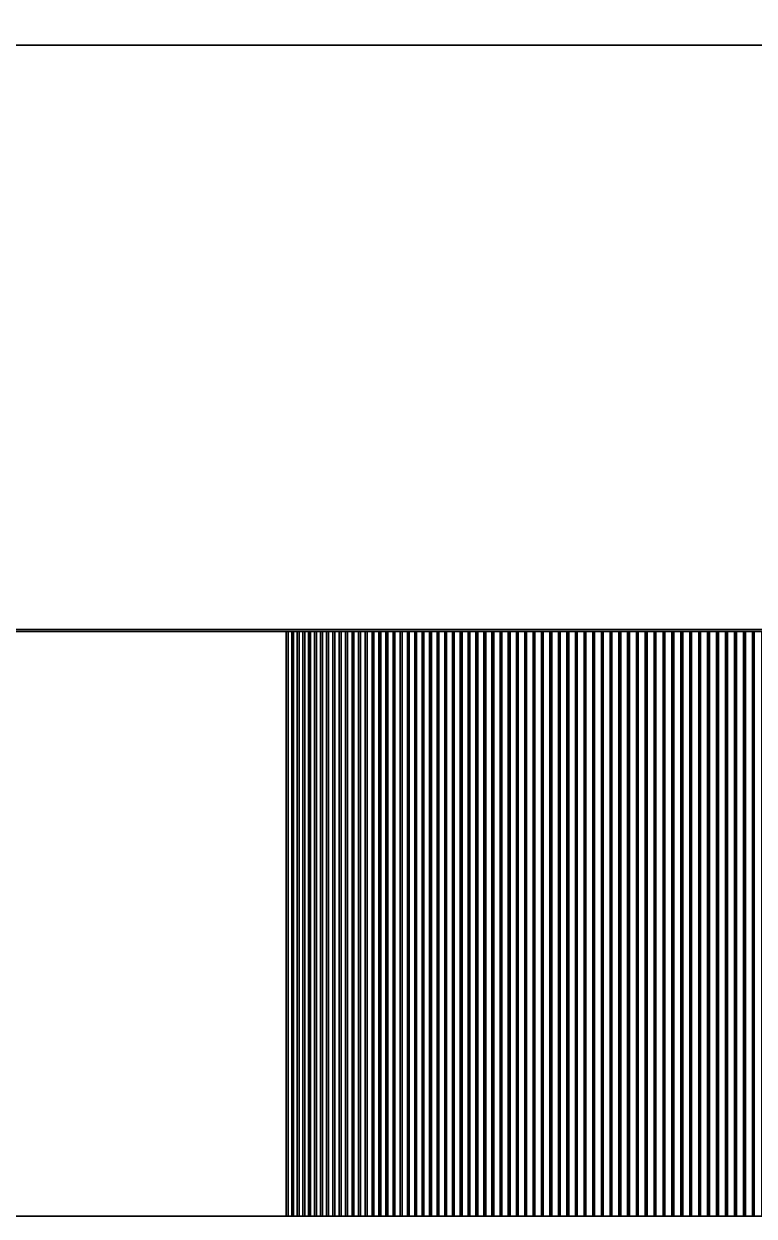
# Model space of a CAD drawing. Header units: millimetres. Extents: x -5968 to 8419, y -11886 to 221.
# Drawn here: x -5276.1 to -5253.6, y -11302.5 to -11265.78 of the extents above; entities that cross this region are included whole.
import ezdxf

# ---------------------------------------------------------------- set-up
doc = ezdxf.new("R2010")
doc.units = ezdxf.units.MM
doc.header["$LTSCALE"] = 20
doc.layers.add('Innenausbau_Konstruktion', color=7, linetype='Continuous')

msp = doc.modelspace()

# ---------------------------------------------------------------- linework, layer by layer
at = {"layer": 'Innenausbau_Konstruktion', "color": 7, "linetype": 'Continuous', "lineweight": 25, "transparency": 33554687}
for points in [[(-5253.376, -11284.5, 3709.083), (-5253.653, -11284.5, 3709.091), (-5253.929, -11284.5, 3709.095), (-5254.205, -11284.5, 3709.094), (-5254.482, -11284.5, 3709.089), (-5254.758, -11284.5, 3709.08), (-5255.034, -11284.5, 3709.067), (-5255.31, -11284.5, 3709.049), (-5255.585, -11284.5, 3709.026), (-5255.861, -11284.5, 3709), (-5256.135, -11284.5, 3708.969), (-5256.409, -11284.5, 3708.933), (-5256.683, -11284.5, 3708.894), (-5256.956, -11284.5, 3708.85), (-5257.228, -11284.5, 3708.801), (-5257.499, -11284.5, 3708.749), (-5257.77, -11284.5, 3708.692), (-5258.039, -11284.5, 3708.631), (-5258.308, -11284.5, 3708.565), (-5258.575, -11284.5, 3708.496), (-5258.842, -11284.5, 3708.422), (-5259.107, -11284.5, 3708.344), (-5259.371, -11284.5, 3708.261), (-5259.633, -11284.5, 3708.175), (-5259.895, -11284.5, 3708.084), (-5260.154, -11284.5, 3707.99), (-5260.412, -11284.5, 3707.891), (-5260.669, -11284.5, 3707.788), (-5260.924, -11284.5, 3707.681), (-5261.177, -11284.5, 3707.57), (-5261.428, -11284.5, 3707.455), (-5261.678, -11284.5, 3707.336), (-5261.926, -11284.5, 3707.214), (-5262.171, -11284.5, 3707.087), (-5262.415, -11284.5, 3706.956), (-5262.656, -11284.5, 3706.822), (-5262.896, -11284.5, 3706.684), (-5263.133, -11284.5, 3706.542), (-5263.368, -11284.5, 3706.396), (-5263.6, -11284.5, 3706.247), (-5263.831, -11284.5, 3706.093), (-5264.058, -11284.5, 3705.937), (-5264.283, -11284.5, 3705.777), (-5264.506, -11284.5, 3705.613), (-5264.726, -11284.5, 3705.445), (-5264.944, -11284.5, 3705.275), (-5265.158, -11284.5, 3705.1), (-5265.37, -11284.5, 3704.923), (-5265.579, -11284.5, 3704.742), (-5265.785, -11284.5, 3704.558), (-5265.988, -11284.5, 3704.37), (-5266.188, -11284.5, 3704.18), (-5266.386, -11284.5, 3703.986), (-5266.58, -11284.5, 3703.789), (-5266.771, -11284.5, 3703.589), (-5266.958, -11284.5, 3703.387), (-5267.143, -11284.5, 3703.181), (-5267.324, -11284.5, 3702.972), (-5267.502, -11284.5, 3702.76), (-5267.677, -11284.5, 3702.546), (-5267.848, -11284.5, 3702.329), (-5268.015, -11284.5, 3702.109), (-5611.118, -11284.5, 3702.109)], [(-5611.118, -11284.5, 5208.109), (-5189.118, -11284.5, 5208.109), (-5189.118, -11284.5, 3709.032)], [(-5253.601, -11284.5, 3692.55), (-5253.879, -11284.5, 3692.546), (-5254.157, -11284.5, 3692.547), (-5254.434, -11284.5, 3692.552), (-5254.712, -11284.5, 3692.561), (-5254.99, -11284.5, 3692.575), (-5255.267, -11284.5, 3692.593), (-5255.544, -11284.5, 3692.616), (-5255.821, -11284.5, 3692.643), (-5256.097, -11284.5, 3692.675), (-5256.372, -11284.5, 3692.711), (-5256.647, -11284.5, 3692.751), (-5256.922, -11284.5, 3692.795), (-5257.195, -11284.5, 3692.844), (-5257.468, -11284.5, 3692.898), (-5257.74, -11284.5, 3692.955), (-5258.011, -11284.5, 3693.017), (-5258.281, -11284.5, 3693.084), (-5258.55, -11284.5, 3693.154), (-5258.817, -11284.5, 3693.229), (-5259.084, -11284.5, 3693.308), (-5259.349, -11284.5, 3693.391), (-5259.613, -11284.5, 3693.479), (-5259.875, -11284.5, 3693.57), (-5260.136, -11284.5, 3693.666), (-5260.395, -11284.5, 3693.766), (-5260.653, -11284.5, 3693.87), (-5260.909, -11284.5, 3693.978), (-5261.163, -11284.5, 3694.091), (-5261.416, -11284.5, 3694.207), (-5261.666, -11284.5, 3694.327), (-5261.915, -11284.5, 3694.451), (-5262.162, -11284.5, 3694.58), (-5262.406, -11284.5, 3694.712), (-5262.648, -11284.5, 3694.848), (-5262.889, -11284.5, 3694.987), (-5263.127, -11284.5, 3695.131), (-5263.362, -11284.5, 3695.278), (-5263.596, -11284.5, 3695.429), (-5263.826, -11284.5, 3695.584), (-5264.055, -11284.5, 3695.742), (-5264.281, -11284.5, 3695.904), (-5264.504, -11284.5, 3696.07), (-5264.724, -11284.5, 3696.239), (-5264.942, -11284.5, 3696.412), (-5265.157, -11284.5, 3696.588), (-5265.37, -11284.5, 3696.767), (-5265.579, -11284.5, 3696.95), (-5265.785, -11284.5, 3697.136), (-5265.989, -11284.5, 3697.326), (-5266.189, -11284.5, 3697.518), (-5266.386, -11284.5, 3697.714), (-5266.581, -11284.5, 3697.913), (-5266.772, -11284.5, 3698.115), (-5266.959, -11284.5, 3698.32), (-5267.144, -11284.5, 3698.527), (-5267.325, -11284.5, 3698.738), (-5267.503, -11284.5, 3698.952), (-5267.677, -11284.5, 3699.168), (-5267.848, -11284.5, 3699.387), (-5268.015, -11284.5, 3699.609), (-5611.06, -11284.5, 3699.609)], [(-5611.06, -11284.5, 3537.609), (-5267.957, -11284.5, 3537.609), (-5267.79, -11284.5, 3537.829), (-5267.619, -11284.5, 3538.046), (-5267.444, -11284.5, 3538.26), (-5267.266, -11284.5, 3538.472), (-5267.085, -11284.5, 3538.681), (-5266.9, -11284.5, 3538.887), (-5266.713, -11284.5, 3539.089), (-5266.522, -11284.5, 3539.289), (-5266.328, -11284.5, 3539.486), (-5266.131, -11284.5, 3539.68), (-5265.93, -11284.5, 3539.87), (-5265.727, -11284.5, 3540.058), (-5265.521, -11284.5, 3540.242), (-5265.312, -11284.5, 3540.423), (-5265.1, -11284.5, 3540.6), (-5264.886, -11284.5, 3540.775), (-5264.668, -11284.5, 3540.945), (-5264.448, -11284.5, 3541.113), (-5264.226, -11284.5, 3541.277), (-5264, -11284.5, 3541.437), (-5263.773, -11284.5, 3541.593), (-5263.542, -11284.5, 3541.747), (-5263.31, -11284.5, 3541.896), (-5263.075, -11284.5, 3542.042), (-5262.838, -11284.5, 3542.184), (-5262.598, -11284.5, 3542.322), (-5262.357, -11284.5, 3542.456), (-5262.113, -11284.5, 3542.587), (-5261.868, -11284.5, 3542.714), (-5261.62, -11284.5, 3542.836), (-5261.37, -11284.5, 3542.955), (-5261.119, -11284.5, 3543.07), (-5260.866, -11284.5, 3543.181), (-5260.611, -11284.5, 3543.288), (-5260.354, -11284.5, 3543.391), (-5260.096, -11284.5, 3543.49), (-5259.837, -11284.5, 3543.584), (-5259.575, -11284.5, 3543.675), (-5259.313, -11284.5, 3543.761), (-5259.049, -11284.5, 3543.844), (-5258.784, -11284.5, 3543.922), (-5258.517, -11284.5, 3543.996), (-5258.25, -11284.5, 3544.065), (-5257.981, -11284.5, 3544.131), (-5257.712, -11284.5, 3544.192), (-5257.441, -11284.5, 3544.249), (-5257.17, -11284.5, 3544.301), (-5256.898, -11284.5, 3544.35), (-5256.625, -11284.5, 3544.394), (-5256.351, -11284.5, 3544.433), (-5256.077, -11284.5, 3544.469), (-5255.803, -11284.5, 3544.5), (-5255.528, -11284.5, 3544.526), (-5255.252, -11284.5, 3544.549), (-5254.976, -11284.5, 3544.567), (-5254.7, -11284.5, 3544.58), (-5254.424, -11284.5, 3544.589), (-5254.147, -11284.5, 3544.594), (-5253.871, -11284.5, 3544.595), (-5253.595, -11284.5, 3544.591)], [(-4765.06, -11284.5, 3062.109), (-5611.06, -11284.5, 3062.109)], [(-5611.06, -11284.5, 3535.109), (-5268.015, -11284.5, 3535.109)], [(-5268.015, -11284.5, 3535.109), (-5267.848, -11284.5, 3534.887), (-5267.677, -11284.5, 3534.668), (-5267.503, -11284.5, 3534.452), (-5267.325, -11284.5, 3534.238), (-5267.144, -11284.5, 3534.027), (-5266.959, -11284.5, 3533.82), (-5266.772, -11284.5, 3533.615), (-5266.581, -11284.5, 3533.413), (-5266.386, -11284.5, 3533.214), (-5266.189, -11284.5, 3533.018), (-5265.989, -11284.5, 3532.826), (-5265.785, -11284.5, 3532.636), (-5265.579, -11284.5, 3532.45), (-5265.37, -11284.5, 3532.267), (-5265.157, -11284.5, 3532.088), (-5264.942, -11284.5, 3531.912), (-5264.724, -11284.5, 3531.739), (-5264.504, -11284.5, 3531.57), (-5264.281, -11284.5, 3531.404), (-5264.055, -11284.5, 3531.242), (-5263.826, -11284.5, 3531.084), (-5263.596, -11284.5, 3530.929), (-5263.362, -11284.5, 3530.778), (-5263.127, -11284.5, 3530.631), (-5262.889, -11284.5, 3530.487), (-5262.648, -11284.5, 3530.348), (-5262.406, -11284.5, 3530.212), (-5262.162, -11284.5, 3530.08), (-5261.915, -11284.5, 3529.951), (-5261.666, -11284.5, 3529.827), (-5261.416, -11284.5, 3529.707), (-5261.163, -11284.5, 3529.591), (-5260.909, -11284.5, 3529.478), (-5260.653, -11284.5, 3529.37), (-5260.395, -11284.5, 3529.266), (-5260.136, -11284.5, 3529.166), (-5259.875, -11284.5, 3529.07), (-5259.613, -11284.5, 3528.979), (-5259.349, -11284.5, 3528.891), (-5259.084, -11284.5, 3528.808), (-5258.817, -11284.5, 3528.729), (-5258.55, -11284.5, 3528.654), (-5258.281, -11284.5, 3528.584), (-5258.011, -11284.5, 3528.517), (-5257.74, -11284.5, 3528.455), (-5257.468, -11284.5, 3528.398), (-5257.195, -11284.5, 3528.344), (-5256.922, -11284.5, 3528.295), (-5256.647, -11284.5, 3528.251), (-5256.372, -11284.5, 3528.211), (-5256.097, -11284.5, 3528.175), (-5255.821, -11284.5, 3528.143), (-5255.544, -11284.5, 3528.116), (-5255.267, -11284.5, 3528.093), (-5254.99, -11284.5, 3528.075), (-5254.712, -11284.5, 3528.061), (-5254.434, -11284.5, 3528.052), (-5254.157, -11284.5, 3528.047), (-5253.879, -11284.5, 3528.046), (-5253.601, -11284.5, 3528.05), (-5253.323, -11284.5, 3528.058)], [(-5253.376, -11302.5, 3709.083), (-5253.653, -11302.5, 3709.091), (-5253.929, -11302.5, 3709.095), (-5254.205, -11302.5, 3709.094), (-5254.482, -11302.5, 3709.089), (-5254.758, -11302.5, 3709.08), (-5255.034, -11302.5, 3709.067), (-5255.31, -11302.5, 3709.049), (-5255.585, -11302.5, 3709.026), (-5255.861, -11302.5, 3709), (-5256.135, -11302.5, 3708.969), (-5256.409, -11302.5, 3708.933), (-5256.683, -11302.5, 3708.894), (-5256.956, -11302.5, 3708.85), (-5257.228, -11302.5, 3708.801), (-5257.499, -11302.5, 3708.749), (-5257.77, -11302.5, 3708.692), (-5258.039, -11302.5, 3708.631), (-5258.308, -11302.5, 3708.565), (-5258.575, -11302.5, 3708.496), (-5258.842, -11302.5, 3708.422), (-5259.107, -11302.5, 3708.344), (-5259.371, -11302.5, 3708.261), (-5259.633, -11302.5, 3708.175), (-5259.895, -11302.5, 3708.084), (-5260.154, -11302.5, 3707.99), (-5260.412, -11302.5, 3707.891), (-5260.669, -11302.5, 3707.788), (-5260.924, -11302.5, 3707.681), (-5261.177, -11302.5, 3707.57), (-5261.428, -11302.5, 3707.455), (-5261.678, -11302.5, 3707.336), (-5261.926, -11302.5, 3707.214), (-5262.171, -11302.5, 3707.087), (-5262.415, -11302.5, 3706.956), (-5262.656, -11302.5, 3706.822), (-5262.896, -11302.5, 3706.684), (-5263.133, -11302.5, 3706.542), (-5263.368, -11302.5, 3706.396), (-5263.6, -11302.5, 3706.247), (-5263.831, -11302.5, 3706.093), (-5264.058, -11302.5, 3705.937), (-5264.283, -11302.5, 3705.777), (-5264.506, -11302.5, 3705.613), (-5264.726, -11302.5, 3705.445), (-5264.944, -11302.5, 3705.275), (-5265.158, -11302.5, 3705.1), (-5265.37, -11302.5, 3704.923), (-5265.579, -11302.5, 3704.742), (-5265.785, -11302.5, 3704.558), (-5265.988, -11302.5, 3704.37), (-5266.188, -11302.5, 3704.18), (-5266.386, -11302.5, 3703.986), (-5266.58, -11302.5, 3703.789), (-5266.771, -11302.5, 3703.589), (-5266.958, -11302.5, 3703.387), (-5267.143, -11302.5, 3703.181), (-5267.324, -11302.5, 3702.972), (-5267.502, -11302.5, 3702.76), (-5267.677, -11302.5, 3702.546), (-5267.848, -11302.5, 3702.329), (-5268.015, -11302.5, 3702.109), (-5611.118, -11302.5, 3702.109)], [(-5611.118, -11302.5, 5208.109), (-5189.118, -11302.5, 5208.109), (-5189.118, -11302.5, 3709.032)], [(-5253.601, -11302.5, 3692.55), (-5253.879, -11302.5, 3692.546), (-5254.157, -11302.5, 3692.547), (-5254.434, -11302.5, 3692.552), (-5254.712, -11302.5, 3692.561), (-5254.99, -11302.5, 3692.575), (-5255.267, -11302.5, 3692.593), (-5255.544, -11302.5, 3692.616), (-5255.821, -11302.5, 3692.643), (-5256.097, -11302.5, 3692.675), (-5256.372, -11302.5, 3692.711), (-5256.647, -11302.5, 3692.751), (-5256.922, -11302.5, 3692.795), (-5257.195, -11302.5, 3692.844), (-5257.468, -11302.5, 3692.898), (-5257.74, -11302.5, 3692.955), (-5258.011, -11302.5, 3693.017), (-5258.281, -11302.5, 3693.084), (-5258.55, -11302.5, 3693.154), (-5258.817, -11302.5, 3693.229), (-5259.084, -11302.5, 3693.308), (-5259.349, -11302.5, 3693.391), (-5259.613, -11302.5, 3693.479), (-5259.875, -11302.5, 3693.57), (-5260.136, -11302.5, 3693.666), (-5260.395, -11302.5, 3693.766), (-5260.653, -11302.5, 3693.87), (-5260.909, -11302.5, 3693.978), (-5261.163, -11302.5, 3694.091), (-5261.416, -11302.5, 3694.207), (-5261.666, -11302.5, 3694.327), (-5261.915, -11302.5, 3694.451), (-5262.162, -11302.5, 3694.58), (-5262.406, -11302.5, 3694.712), (-5262.648, -11302.5, 3694.848), (-5262.889, -11302.5, 3694.987), (-5263.127, -11302.5, 3695.131), (-5263.362, -11302.5, 3695.278), (-5263.596, -11302.5, 3695.429), (-5263.826, -11302.5, 3695.584), (-5264.055, -11302.5, 3695.742), (-5264.281, -11302.5, 3695.904), (-5264.504, -11302.5, 3696.07), (-5264.724, -11302.5, 3696.239), (-5264.942, -11302.5, 3696.412), (-5265.157, -11302.5, 3696.588), (-5265.37, -11302.5, 3696.767), (-5265.579, -11302.5, 3696.95), (-5265.785, -11302.5, 3697.136), (-5265.989, -11302.5, 3697.326), (-5266.189, -11302.5, 3697.518), (-5266.386, -11302.5, 3697.714), (-5266.581, -11302.5, 3697.913), (-5266.772, -11302.5, 3698.115), (-5266.959, -11302.5, 3698.32), (-5267.144, -11302.5, 3698.527), (-5267.325, -11302.5, 3698.738), (-5267.503, -11302.5, 3698.952), (-5267.677, -11302.5, 3699.168), (-5267.848, -11302.5, 3699.387), (-5268.015, -11302.5, 3699.609), (-5611.06, -11302.5, 3699.609)], [(-5611.06, -11302.5, 3537.609), (-5267.957, -11302.5, 3537.609), (-5267.79, -11302.5, 3537.829), (-5267.619, -11302.5, 3538.046), (-5267.444, -11302.5, 3538.26), (-5267.266, -11302.5, 3538.472), (-5267.085, -11302.5, 3538.681), (-5266.9, -11302.5, 3538.887), (-5266.713, -11302.5, 3539.089), (-5266.522, -11302.5, 3539.289), (-5266.328, -11302.5, 3539.486), (-5266.131, -11302.5, 3539.68), (-5265.93, -11302.5, 3539.87), (-5265.727, -11302.5, 3540.058), (-5265.521, -11302.5, 3540.242), (-5265.312, -11302.5, 3540.423), (-5265.1, -11302.5, 3540.6), (-5264.886, -11302.5, 3540.775), (-5264.668, -11302.5, 3540.945), (-5264.448, -11302.5, 3541.113), (-5264.226, -11302.5, 3541.277), (-5264, -11302.5, 3541.437), (-5263.773, -11302.5, 3541.593), (-5263.542, -11302.5, 3541.747), (-5263.31, -11302.5, 3541.896), (-5263.075, -11302.5, 3542.042), (-5262.838, -11302.5, 3542.184), (-5262.598, -11302.5, 3542.322), (-5262.357, -11302.5, 3542.456), (-5262.113, -11302.5, 3542.587), (-5261.868, -11302.5, 3542.714), (-5261.62, -11302.5, 3542.836), (-5261.37, -11302.5, 3542.955), (-5261.119, -11302.5, 3543.07), (-5260.866, -11302.5, 3543.181), (-5260.611, -11302.5, 3543.288), (-5260.354, -11302.5, 3543.391), (-5260.096, -11302.5, 3543.49), (-5259.837, -11302.5, 3543.584), (-5259.575, -11302.5, 3543.675), (-5259.313, -11302.5, 3543.761), (-5259.049, -11302.5, 3543.844), (-5258.784, -11302.5, 3543.922), (-5258.517, -11302.5, 3543.996), (-5258.25, -11302.5, 3544.065), (-5257.981, -11302.5, 3544.131), (-5257.712, -11302.5, 3544.192), (-5257.441, -11302.5, 3544.249), (-5257.17, -11302.5, 3544.301), (-5256.898, -11302.5, 3544.35), (-5256.625, -11302.5, 3544.394), (-5256.351, -11302.5, 3544.433), (-5256.077, -11302.5, 3544.469), (-5255.803, -11302.5, 3544.5), (-5255.528, -11302.5, 3544.526), (-5255.252, -11302.5, 3544.549), (-5254.976, -11302.5, 3544.567), (-5254.7, -11302.5, 3544.58), (-5254.424, -11302.5, 3544.589), (-5254.147, -11302.5, 3544.594), (-5253.871, -11302.5, 3544.595), (-5253.595, -11302.5, 3544.591)], [(-4765.06, -11302.5, 3062.109), (-5611.06, -11302.5, 3062.109)], [(-5611.06, -11302.5, 3535.109), (-5268.015, -11302.5, 3535.109)], [(-5268.015, -11302.5, 3535.109), (-5267.848, -11302.5, 3534.887), (-5267.677, -11302.5, 3534.668), (-5267.503, -11302.5, 3534.452), (-5267.325, -11302.5, 3534.238), (-5267.144, -11302.5, 3534.027), (-5266.959, -11302.5, 3533.82), (-5266.772, -11302.5, 3533.615), (-5266.581, -11302.5, 3533.413), (-5266.386, -11302.5, 3533.214), (-5266.189, -11302.5, 3533.018), (-5265.989, -11302.5, 3532.826), (-5265.785, -11302.5, 3532.636), (-5265.579, -11302.5, 3532.45), (-5265.37, -11302.5, 3532.267), (-5265.157, -11302.5, 3532.088), (-5264.942, -11302.5, 3531.912), (-5264.724, -11302.5, 3531.739), (-5264.504, -11302.5, 3531.57), (-5264.281, -11302.5, 3531.404), (-5264.055, -11302.5, 3531.242), (-5263.826, -11302.5, 3531.084), (-5263.596, -11302.5, 3530.929), (-5263.362, -11302.5, 3530.778), (-5263.127, -11302.5, 3530.631), (-5262.889, -11302.5, 3530.487), (-5262.648, -11302.5, 3530.348), (-5262.406, -11302.5, 3530.212), (-5262.162, -11302.5, 3530.08), (-5261.915, -11302.5, 3529.951), (-5261.666, -11302.5, 3529.827), (-5261.416, -11302.5, 3529.707), (-5261.163, -11302.5, 3529.591), (-5260.909, -11302.5, 3529.478), (-5260.653, -11302.5, 3529.37), (-5260.395, -11302.5, 3529.266), (-5260.136, -11302.5, 3529.166), (-5259.875, -11302.5, 3529.07), (-5259.613, -11302.5, 3528.979), (-5259.349, -11302.5, 3528.891), (-5259.084, -11302.5, 3528.808), (-5258.817, -11302.5, 3528.729), (-5258.55, -11302.5, 3528.654), (-5258.281, -11302.5, 3528.584), (-5258.011, -11302.5, 3528.517), (-5257.74, -11302.5, 3528.455), (-5257.468, -11302.5, 3528.398), (-5257.195, -11302.5, 3528.344), (-5256.922, -11302.5, 3528.295), (-5256.647, -11302.5, 3528.251), (-5256.372, -11302.5, 3528.211), (-5256.097, -11302.5, 3528.175), (-5255.821, -11302.5, 3528.143), (-5255.544, -11302.5, 3528.116), (-5255.267, -11302.5, 3528.093), (-5254.99, -11302.5, 3528.075), (-5254.712, -11302.5, 3528.061), (-5254.434, -11302.5, 3528.052), (-5254.157, -11302.5, 3528.047), (-5253.879, -11302.5, 3528.046), (-5253.601, -11302.5, 3528.05), (-5253.323, -11302.5, 3528.058)]]:
    msp.add_polyline3d(points, dxfattribs=at)
for points in [[(-4781.06, -11284.436, 3525.109), (-4781.06, -10714.436, 3525.109), (-5595.06, -10714.436, 3525.109), (-5595.06, -11284.436, 3525.109)], [(-5595.06, -11284.436, 3543.109), (-5595.06, -10714.436, 3543.109), (-4781.06, -10714.436, 3543.109), (-4781.06, -11284.436, 3543.109)], [(-4781.06, -11284.436, 3690.109), (-4781.06, -10714.436, 3690.109), (-5595.06, -10714.436, 3690.109), (-5595.06, -11284.436, 3690.109)], [(-5595.06, -11284.436, 3708.109), (-5595.06, -10714.436, 3708.109), (-4781.06, -10714.436, 3708.109), (-4781.06, -11284.436, 3708.109)], [(-4781.06, -11284.436, 4946.109), (-4781.06, -10714.436, 4946.109), (-5595.06, -10714.436, 4946.109), (-5595.06, -11284.436, 4946.109)], [(-5595.06, -11284.436, 4964.109), (-5595.06, -10714.436, 4964.109), (-4781.06, -10714.436, 4964.109), (-4781.06, -11284.436, 4964.109)], [(-4781.06, -11284.436, 5190.109), (-4781.06, -10714.436, 5190.109), (-5595.06, -10714.436, 5190.109), (-5595.06, -11284.436, 5190.109)], [(-5595.06, -11284.436, 5208.109), (-5595.06, -10714.436, 5208.109), (-4781.06, -10714.436, 5208.109), (-4781.06, -11284.436, 5208.109)], [(-5581.56, -11266.436, 3681.609), (-4794.56, -11266.436, 3681.609), (-4794.56, -11266.436, 3559.609), (-5581.56, -11266.436, 3559.609)], [(-4794.56, -11284.436, 3559.609), (-4794.56, -11266.436, 3559.609), (-5581.56, -11266.436, 3559.609), (-5581.56, -11284.436, 3559.609)], [(-5581.56, -11284.436, 3681.609), (-5581.56, -11266.436, 3681.609), (-4794.56, -11266.436, 3681.609), (-4794.56, -11284.436, 3681.609)], [(-5611.118, -11284.5, 5208.109), (-5611.118, -11302.5, 5208.109), (-5189.118, -11302.5, 5208.109), (-5189.118, -11284.5, 5208.109)], [(-5268.015, -11284.5, 3702.109), (-5268.015, -11302.5, 3702.109), (-5611.118, -11302.5, 3702.109), (-5611.118, -11284.5, 3702.109)], [(-5611.06, -11284.5, 3537.609), (-5611.06, -11302.5, 3537.609), (-5267.957, -11302.5, 3537.609), (-5267.957, -11284.5, 3537.609)], [(-5268.015, -11284.5, 3699.609), (-5268.015, -11302.5, 3699.609), (-5611.06, -11302.5, 3699.609), (-5611.06, -11284.5, 3699.609)], [(-5611.06, -11284.5, 3535.109), (-5611.06, -11302.5, 3535.109), (-5268.015, -11302.5, 3535.109), (-5268.015, -11284.5, 3535.109)], [(-4765.06, -11284.5, 3062.109), (-4765.06, -11302.5, 3062.109), (-5611.06, -11302.5, 3062.109), (-5611.06, -11284.5, 3062.109)], [(-5595.06, -11284.436, 3543.109), (-4781.06, -11284.436, 3543.109), (-4781.06, -11284.436, 3525.109), (-5595.06, -11284.436, 3525.109)], [(-5595.06, -11284.436, 3708.109), (-4781.06, -11284.436, 3708.109), (-4781.06, -11284.436, 3690.109), (-5595.06, -11284.436, 3690.109)], [(-5595.06, -11284.436, 4964.109), (-4781.06, -11284.436, 4964.109), (-4781.06, -11284.436, 4946.109), (-5595.06, -11284.436, 4946.109)], [(-5595.06, -11284.436, 5208.109), (-4781.06, -11284.436, 5208.109), (-4781.06, -11284.436, 5190.109), (-5595.06, -11284.436, 5190.109)], [(-5581.56, -11284.436, 3681.609), (-4794.56, -11284.436, 3681.609), (-4794.56, -11284.436, 3559.609), (-5581.56, -11284.436, 3559.609)], [(-5267.848, -11284.5, 3699.387), (-5267.848, -11302.5, 3699.387), (-5268.015, -11302.5, 3699.609), (-5268.015, -11284.5, 3699.609)], [(-5268.015, -11284.5, 3535.109), (-5268.015, -11302.5, 3535.109), (-5267.848, -11302.5, 3534.887), (-5267.848, -11284.5, 3534.887)], [(-5267.848, -11284.5, 3702.329), (-5267.848, -11302.5, 3702.329), (-5268.015, -11302.5, 3702.109), (-5268.015, -11284.5, 3702.109)], [(-5267.957, -11284.5, 3537.609), (-5267.957, -11302.5, 3537.609), (-5267.79, -11302.5, 3537.829), (-5267.79, -11284.5, 3537.829)], [(-5267.677, -11284.5, 3699.168), (-5267.677, -11302.5, 3699.168), (-5267.848, -11302.5, 3699.387), (-5267.848, -11284.5, 3699.387)], [(-5267.848, -11284.5, 3534.887), (-5267.848, -11302.5, 3534.887), (-5267.677, -11302.5, 3534.668), (-5267.677, -11284.5, 3534.668)], [(-5267.677, -11284.5, 3702.546), (-5267.677, -11302.5, 3702.546), (-5267.848, -11302.5, 3702.329), (-5267.848, -11284.5, 3702.329)], [(-5267.79, -11284.5, 3537.829), (-5267.79, -11302.5, 3537.829), (-5267.619, -11302.5, 3538.046), (-5267.619, -11284.5, 3538.046)], [(-5267.503, -11284.5, 3698.952), (-5267.503, -11302.5, 3698.952), (-5267.677, -11302.5, 3699.168), (-5267.677, -11284.5, 3699.168)], [(-5267.677, -11284.5, 3534.668), (-5267.677, -11302.5, 3534.668), (-5267.503, -11302.5, 3534.452), (-5267.503, -11284.5, 3534.452)], [(-5267.502, -11284.5, 3702.76), (-5267.502, -11302.5, 3702.76), (-5267.677, -11302.5, 3702.546), (-5267.677, -11284.5, 3702.546)], [(-5267.619, -11284.5, 3538.046), (-5267.619, -11302.5, 3538.046), (-5267.444, -11302.5, 3538.26), (-5267.444, -11284.5, 3538.26)], [(-5267.325, -11284.5, 3698.738), (-5267.325, -11302.5, 3698.738), (-5267.503, -11302.5, 3698.952), (-5267.503, -11284.5, 3698.952)], [(-5267.503, -11284.5, 3534.452), (-5267.503, -11302.5, 3534.452), (-5267.325, -11302.5, 3534.238), (-5267.325, -11284.5, 3534.238)], [(-5267.324, -11284.5, 3702.972), (-5267.324, -11302.5, 3702.972), (-5267.502, -11302.5, 3702.76), (-5267.502, -11284.5, 3702.76)], [(-5267.444, -11284.5, 3538.26), (-5267.444, -11302.5, 3538.26), (-5267.266, -11302.5, 3538.472), (-5267.266, -11284.5, 3538.472)], [(-5267.144, -11284.5, 3698.527), (-5267.144, -11302.5, 3698.527), (-5267.325, -11302.5, 3698.738), (-5267.325, -11284.5, 3698.738)], [(-5267.325, -11284.5, 3534.238), (-5267.325, -11302.5, 3534.238), (-5267.144, -11302.5, 3534.027), (-5267.144, -11284.5, 3534.027)], [(-5267.143, -11284.5, 3703.181), (-5267.143, -11302.5, 3703.181), (-5267.324, -11302.5, 3702.972), (-5267.324, -11284.5, 3702.972)], [(-5267.266, -11284.5, 3538.472), (-5267.266, -11302.5, 3538.472), (-5267.085, -11302.5, 3538.681), (-5267.085, -11284.5, 3538.681)], [(-5266.959, -11284.5, 3698.32), (-5266.959, -11302.5, 3698.32), (-5267.144, -11302.5, 3698.527), (-5267.144, -11284.5, 3698.527)], [(-5267.144, -11284.5, 3534.027), (-5267.144, -11302.5, 3534.027), (-5266.959, -11302.5, 3533.82), (-5266.959, -11284.5, 3533.82)], [(-5266.958, -11284.5, 3703.387), (-5266.958, -11302.5, 3703.387), (-5267.143, -11302.5, 3703.181), (-5267.143, -11284.5, 3703.181)], [(-5267.085, -11284.5, 3538.681), (-5267.085, -11302.5, 3538.681), (-5266.9, -11302.5, 3538.887), (-5266.9, -11284.5, 3538.887)], [(-5266.772, -11284.5, 3698.115), (-5266.772, -11302.5, 3698.115), (-5266.959, -11302.5, 3698.32), (-5266.959, -11284.5, 3698.32)], [(-5266.959, -11284.5, 3533.82), (-5266.959, -11302.5, 3533.82), (-5266.772, -11302.5, 3533.615), (-5266.772, -11284.5, 3533.615)], [(-5266.771, -11284.5, 3703.589), (-5266.771, -11302.5, 3703.589), (-5266.958, -11302.5, 3703.387), (-5266.958, -11284.5, 3703.387)], [(-5266.9, -11284.5, 3538.887), (-5266.9, -11302.5, 3538.887), (-5266.713, -11302.5, 3539.089), (-5266.713, -11284.5, 3539.089)], [(-5266.581, -11284.5, 3697.913), (-5266.581, -11302.5, 3697.913), (-5266.772, -11302.5, 3698.115), (-5266.772, -11284.5, 3698.115)], [(-5266.772, -11284.5, 3533.615), (-5266.772, -11302.5, 3533.615), (-5266.581, -11302.5, 3533.413), (-5266.581, -11284.5, 3533.413)], [(-5266.58, -11284.5, 3703.789), (-5266.58, -11302.5, 3703.789), (-5266.771, -11302.5, 3703.589), (-5266.771, -11284.5, 3703.589)], [(-5266.713, -11284.5, 3539.089), (-5266.713, -11302.5, 3539.089), (-5266.522, -11302.5, 3539.289), (-5266.522, -11284.5, 3539.289)], [(-5266.386, -11284.5, 3697.714), (-5266.386, -11302.5, 3697.714), (-5266.581, -11302.5, 3697.913), (-5266.581, -11284.5, 3697.913)], [(-5266.581, -11284.5, 3533.413), (-5266.581, -11302.5, 3533.413), (-5266.386, -11302.5, 3533.214), (-5266.386, -11284.5, 3533.214)], [(-5266.386, -11284.5, 3703.986), (-5266.386, -11302.5, 3703.986), (-5266.58, -11302.5, 3703.789), (-5266.58, -11284.5, 3703.789)], [(-5266.522, -11284.5, 3539.289), (-5266.522, -11302.5, 3539.289), (-5266.328, -11302.5, 3539.486), (-5266.328, -11284.5, 3539.486)], [(-5266.189, -11284.5, 3697.518), (-5266.189, -11302.5, 3697.518), (-5266.386, -11302.5, 3697.714), (-5266.386, -11284.5, 3697.714)], [(-5266.386, -11284.5, 3533.214), (-5266.386, -11302.5, 3533.214), (-5266.189, -11302.5, 3533.018), (-5266.189, -11284.5, 3533.018)], [(-5266.188, -11284.5, 3704.18), (-5266.188, -11302.5, 3704.18), (-5266.386, -11302.5, 3703.986), (-5266.386, -11284.5, 3703.986)], [(-5266.328, -11284.5, 3539.486), (-5266.328, -11302.5, 3539.486), (-5266.131, -11302.5, 3539.68), (-5266.131, -11284.5, 3539.68)], [(-5265.989, -11284.5, 3697.326), (-5265.989, -11302.5, 3697.326), (-5266.189, -11302.5, 3697.518), (-5266.189, -11284.5, 3697.518)], [(-5266.189, -11284.5, 3533.018), (-5266.189, -11302.5, 3533.018), (-5265.989, -11302.5, 3532.826), (-5265.989, -11284.5, 3532.826)], [(-5265.988, -11284.5, 3704.37), (-5265.988, -11302.5, 3704.37), (-5266.188, -11302.5, 3704.18), (-5266.188, -11284.5, 3704.18)], [(-5266.131, -11284.5, 3539.68), (-5266.131, -11302.5, 3539.68), (-5265.93, -11302.5, 3539.87), (-5265.93, -11284.5, 3539.87)], [(-5265.785, -11284.5, 3697.136), (-5265.785, -11302.5, 3697.136), (-5265.989, -11302.5, 3697.326), (-5265.989, -11284.5, 3697.326)], [(-5265.989, -11284.5, 3532.826), (-5265.989, -11302.5, 3532.826), (-5265.785, -11302.5, 3532.636), (-5265.785, -11284.5, 3532.636)], [(-5265.785, -11284.5, 3704.558), (-5265.785, -11302.5, 3704.558), (-5265.988, -11302.5, 3704.37), (-5265.988, -11284.5, 3704.37)], [(-5265.93, -11284.5, 3539.87), (-5265.93, -11302.5, 3539.87), (-5265.727, -11302.5, 3540.058), (-5265.727, -11284.5, 3540.058)], [(-5265.579, -11284.5, 3696.95), (-5265.579, -11302.5, 3696.95), (-5265.785, -11302.5, 3697.136), (-5265.785, -11284.5, 3697.136)], [(-5265.785, -11284.5, 3532.636), (-5265.785, -11302.5, 3532.636), (-5265.579, -11302.5, 3532.45), (-5265.579, -11284.5, 3532.45)], [(-5265.579, -11284.5, 3704.742), (-5265.579, -11302.5, 3704.742), (-5265.785, -11302.5, 3704.558), (-5265.785, -11284.5, 3704.558)], [(-5265.727, -11284.5, 3540.058), (-5265.727, -11302.5, 3540.058), (-5265.521, -11302.5, 3540.242), (-5265.521, -11284.5, 3540.242)], [(-5265.37, -11284.5, 3696.767), (-5265.37, -11302.5, 3696.767), (-5265.579, -11302.5, 3696.95), (-5265.579, -11284.5, 3696.95)], [(-5265.579, -11284.5, 3532.45), (-5265.579, -11302.5, 3532.45), (-5265.37, -11302.5, 3532.267), (-5265.37, -11284.5, 3532.267)], [(-5265.37, -11284.5, 3704.923), (-5265.37, -11302.5, 3704.923), (-5265.579, -11302.5, 3704.742), (-5265.579, -11284.5, 3704.742)], [(-5265.521, -11284.5, 3540.242), (-5265.521, -11302.5, 3540.242), (-5265.312, -11302.5, 3540.423), (-5265.312, -11284.5, 3540.423)], [(-5265.157, -11284.5, 3696.588), (-5265.157, -11302.5, 3696.588), (-5265.37, -11302.5, 3696.767), (-5265.37, -11284.5, 3696.767)], [(-5265.37, -11284.5, 3532.267), (-5265.37, -11302.5, 3532.267), (-5265.157, -11302.5, 3532.088), (-5265.157, -11284.5, 3532.088)], [(-5265.158, -11284.5, 3705.1), (-5265.158, -11302.5, 3705.1), (-5265.37, -11302.5, 3704.923), (-5265.37, -11284.5, 3704.923)], [(-5265.312, -11284.5, 3540.423), (-5265.312, -11302.5, 3540.423), (-5265.1, -11302.5, 3540.6), (-5265.1, -11284.5, 3540.6)], [(-5264.944, -11284.5, 3705.275), (-5264.944, -11302.5, 3705.275), (-5265.158, -11302.5, 3705.1), (-5265.158, -11284.5, 3705.1)], [(-5264.942, -11284.5, 3696.412), (-5264.942, -11302.5, 3696.412), (-5265.157, -11302.5, 3696.588), (-5265.157, -11284.5, 3696.588)], [(-5265.157, -11284.5, 3532.088), (-5265.157, -11302.5, 3532.088), (-5264.942, -11302.5, 3531.912), (-5264.942, -11284.5, 3531.912)], [(-5265.1, -11284.5, 3540.6), (-5265.1, -11302.5, 3540.6), (-5264.886, -11302.5, 3540.775), (-5264.886, -11284.5, 3540.775)], [(-5264.726, -11284.5, 3705.445), (-5264.726, -11302.5, 3705.445), (-5264.944, -11302.5, 3705.275), (-5264.944, -11284.5, 3705.275)], [(-5264.724, -11284.5, 3696.239), (-5264.724, -11302.5, 3696.239), (-5264.942, -11302.5, 3696.412), (-5264.942, -11284.5, 3696.412)], [(-5264.942, -11284.5, 3531.912), (-5264.942, -11302.5, 3531.912), (-5264.724, -11302.5, 3531.739), (-5264.724, -11284.5, 3531.739)], [(-5264.886, -11284.5, 3540.775), (-5264.886, -11302.5, 3540.775), (-5264.668, -11302.5, 3540.945), (-5264.668, -11284.5, 3540.945)], [(-5264.506, -11284.5, 3705.613), (-5264.506, -11302.5, 3705.613), (-5264.726, -11302.5, 3705.445), (-5264.726, -11284.5, 3705.445)], [(-5264.504, -11284.5, 3696.07), (-5264.504, -11302.5, 3696.07), (-5264.724, -11302.5, 3696.239), (-5264.724, -11284.5, 3696.239)], [(-5264.724, -11284.5, 3531.739), (-5264.724, -11302.5, 3531.739), (-5264.504, -11302.5, 3531.57), (-5264.504, -11284.5, 3531.57)], [(-5264.668, -11284.5, 3540.945), (-5264.668, -11302.5, 3540.945), (-5264.448, -11302.5, 3541.113), (-5264.448, -11284.5, 3541.113)], [(-5264.283, -11284.5, 3705.777), (-5264.283, -11302.5, 3705.777), (-5264.506, -11302.5, 3705.613), (-5264.506, -11284.5, 3705.613)], [(-5264.281, -11284.5, 3695.904), (-5264.281, -11302.5, 3695.904), (-5264.504, -11302.5, 3696.07), (-5264.504, -11284.5, 3696.07)], [(-5264.504, -11284.5, 3531.57), (-5264.504, -11302.5, 3531.57), (-5264.281, -11302.5, 3531.404), (-5264.281, -11284.5, 3531.404)], [(-5264.448, -11284.5, 3541.113), (-5264.448, -11302.5, 3541.113), (-5264.226, -11302.5, 3541.277), (-5264.226, -11284.5, 3541.277)], [(-5264.058, -11284.5, 3705.937), (-5264.058, -11302.5, 3705.937), (-5264.283, -11302.5, 3705.777), (-5264.283, -11284.5, 3705.777)], [(-5264.055, -11284.5, 3695.742), (-5264.055, -11302.5, 3695.742), (-5264.281, -11302.5, 3695.904), (-5264.281, -11284.5, 3695.904)], [(-5264.281, -11284.5, 3531.404), (-5264.281, -11302.5, 3531.404), (-5264.055, -11302.5, 3531.242), (-5264.055, -11284.5, 3531.242)], [(-5264.226, -11284.5, 3541.277), (-5264.226, -11302.5, 3541.277), (-5264, -11302.5, 3541.437), (-5264, -11284.5, 3541.437)], [(-5263.831, -11284.5, 3706.093), (-5263.831, -11302.5, 3706.093), (-5264.058, -11302.5, 3705.937), (-5264.058, -11284.5, 3705.937)], [(-5263.826, -11284.5, 3695.584), (-5263.826, -11302.5, 3695.584), (-5264.055, -11302.5, 3695.742), (-5264.055, -11284.5, 3695.742)], [(-5264.055, -11284.5, 3531.242), (-5264.055, -11302.5, 3531.242), (-5263.826, -11302.5, 3531.084), (-5263.826, -11284.5, 3531.084)], [(-5264, -11284.5, 3541.437), (-5264, -11302.5, 3541.437), (-5263.773, -11302.5, 3541.593), (-5263.773, -11284.5, 3541.593)], [(-5263.6, -11284.5, 3706.247), (-5263.6, -11302.5, 3706.247), (-5263.831, -11302.5, 3706.093), (-5263.831, -11284.5, 3706.093)], [(-5263.596, -11284.5, 3695.429), (-5263.596, -11302.5, 3695.429), (-5263.826, -11302.5, 3695.584), (-5263.826, -11284.5, 3695.584)], [(-5263.826, -11284.5, 3531.084), (-5263.826, -11302.5, 3531.084), (-5263.596, -11302.5, 3530.929), (-5263.596, -11284.5, 3530.929)], [(-5263.773, -11284.5, 3541.593), (-5263.773, -11302.5, 3541.593), (-5263.542, -11302.5, 3541.747), (-5263.542, -11284.5, 3541.747)], [(-5263.368, -11284.5, 3706.396), (-5263.368, -11302.5, 3706.396), (-5263.6, -11302.5, 3706.247), (-5263.6, -11284.5, 3706.247)], [(-5263.362, -11284.5, 3695.278), (-5263.362, -11302.5, 3695.278), (-5263.596, -11302.5, 3695.429), (-5263.596, -11284.5, 3695.429)], [(-5263.596, -11284.5, 3530.929), (-5263.596, -11302.5, 3530.929), (-5263.362, -11302.5, 3530.778), (-5263.362, -11284.5, 3530.778)], [(-5263.542, -11284.5, 3541.747), (-5263.542, -11302.5, 3541.747), (-5263.31, -11302.5, 3541.896), (-5263.31, -11284.5, 3541.896)], [(-5263.133, -11284.5, 3706.542), (-5263.133, -11302.5, 3706.542), (-5263.368, -11302.5, 3706.396), (-5263.368, -11284.5, 3706.396)], [(-5263.127, -11284.5, 3695.131), (-5263.127, -11302.5, 3695.131), (-5263.362, -11302.5, 3695.278), (-5263.362, -11284.5, 3695.278)], [(-5263.362, -11284.5, 3530.778), (-5263.362, -11302.5, 3530.778), (-5263.127, -11302.5, 3530.631), (-5263.127, -11284.5, 3530.631)], [(-5263.31, -11284.5, 3541.896), (-5263.31, -11302.5, 3541.896), (-5263.075, -11302.5, 3542.042), (-5263.075, -11284.5, 3542.042)], [(-5262.896, -11284.5, 3706.684), (-5262.896, -11302.5, 3706.684), (-5263.133, -11302.5, 3706.542), (-5263.133, -11284.5, 3706.542)], [(-5262.889, -11284.5, 3694.987), (-5262.889, -11302.5, 3694.987), (-5263.127, -11302.5, 3695.131), (-5263.127, -11284.5, 3695.131)], [(-5263.127, -11284.5, 3530.631), (-5263.127, -11302.5, 3530.631), (-5262.889, -11302.5, 3530.487), (-5262.889, -11284.5, 3530.487)], [(-5263.075, -11284.5, 3542.042), (-5263.075, -11302.5, 3542.042), (-5262.838, -11302.5, 3542.184), (-5262.838, -11284.5, 3542.184)], [(-5262.656, -11284.5, 3706.822), (-5262.656, -11302.5, 3706.822), (-5262.896, -11302.5, 3706.684), (-5262.896, -11284.5, 3706.684)], [(-5262.648, -11284.5, 3694.848), (-5262.648, -11302.5, 3694.848), (-5262.889, -11302.5, 3694.987), (-5262.889, -11284.5, 3694.987)], [(-5262.889, -11284.5, 3530.487), (-5262.889, -11302.5, 3530.487), (-5262.648, -11302.5, 3530.348), (-5262.648, -11284.5, 3530.348)], [(-5262.838, -11284.5, 3542.184), (-5262.838, -11302.5, 3542.184), (-5262.598, -11302.5, 3542.322), (-5262.598, -11284.5, 3542.322)], [(-5262.415, -11284.5, 3706.956), (-5262.415, -11302.5, 3706.956), (-5262.656, -11302.5, 3706.822), (-5262.656, -11284.5, 3706.822)], [(-5262.406, -11284.5, 3694.712), (-5262.406, -11302.5, 3694.712), (-5262.648, -11302.5, 3694.848), (-5262.648, -11284.5, 3694.848)], [(-5262.648, -11284.5, 3530.348), (-5262.648, -11302.5, 3530.348), (-5262.406, -11302.5, 3530.212), (-5262.406, -11284.5, 3530.212)], [(-5262.598, -11284.5, 3542.322), (-5262.598, -11302.5, 3542.322), (-5262.357, -11302.5, 3542.456), (-5262.357, -11284.5, 3542.456)], [(-5262.171, -11284.5, 3707.087), (-5262.171, -11302.5, 3707.087), (-5262.415, -11302.5, 3706.956), (-5262.415, -11284.5, 3706.956)], [(-5262.162, -11284.5, 3694.58), (-5262.162, -11302.5, 3694.58), (-5262.406, -11302.5, 3694.712), (-5262.406, -11284.5, 3694.712)], [(-5262.406, -11284.5, 3530.212), (-5262.406, -11302.5, 3530.212), (-5262.162, -11302.5, 3530.08), (-5262.162, -11284.5, 3530.08)], [(-5262.357, -11284.5, 3542.456), (-5262.357, -11302.5, 3542.456), (-5262.113, -11302.5, 3542.587), (-5262.113, -11284.5, 3542.587)], [(-5261.926, -11284.5, 3707.214), (-5261.926, -11302.5, 3707.214), (-5262.171, -11302.5, 3707.087), (-5262.171, -11284.5, 3707.087)], [(-5261.915, -11284.5, 3694.451), (-5261.915, -11302.5, 3694.451), (-5262.162, -11302.5, 3694.58), (-5262.162, -11284.5, 3694.58)], [(-5262.162, -11284.5, 3530.08), (-5262.162, -11302.5, 3530.08), (-5261.915, -11302.5, 3529.951), (-5261.915, -11284.5, 3529.951)], [(-5262.113, -11284.5, 3542.587), (-5262.113, -11302.5, 3542.587), (-5261.868, -11302.5, 3542.714), (-5261.868, -11284.5, 3542.714)], [(-5261.678, -11284.5, 3707.336), (-5261.678, -11302.5, 3707.336), (-5261.926, -11302.5, 3707.214), (-5261.926, -11284.5, 3707.214)], [(-5261.666, -11284.5, 3694.327), (-5261.666, -11302.5, 3694.327), (-5261.915, -11302.5, 3694.451), (-5261.915, -11284.5, 3694.451)], [(-5261.915, -11284.5, 3529.951), (-5261.915, -11302.5, 3529.951), (-5261.666, -11302.5, 3529.827), (-5261.666, -11284.5, 3529.827)], [(-5261.868, -11284.5, 3542.714), (-5261.868, -11302.5, 3542.714), (-5261.62, -11302.5, 3542.836), (-5261.62, -11284.5, 3542.836)], [(-5261.428, -11284.5, 3707.455), (-5261.428, -11302.5, 3707.455), (-5261.678, -11302.5, 3707.336), (-5261.678, -11284.5, 3707.336)], [(-5261.416, -11284.5, 3694.207), (-5261.416, -11302.5, 3694.207), (-5261.666, -11302.5, 3694.327), (-5261.666, -11284.5, 3694.327)], [(-5261.666, -11284.5, 3529.827), (-5261.666, -11302.5, 3529.827), (-5261.416, -11302.5, 3529.707), (-5261.416, -11284.5, 3529.707)], [(-5261.62, -11284.5, 3542.836), (-5261.62, -11302.5, 3542.836), (-5261.37, -11302.5, 3542.955), (-5261.37, -11284.5, 3542.955)], [(-5261.177, -11284.5, 3707.57), (-5261.177, -11302.5, 3707.57), (-5261.428, -11302.5, 3707.455), (-5261.428, -11284.5, 3707.455)], [(-5261.163, -11284.5, 3694.091), (-5261.163, -11302.5, 3694.091), (-5261.416, -11302.5, 3694.207), (-5261.416, -11284.5, 3694.207)], [(-5261.416, -11284.5, 3529.707), (-5261.416, -11302.5, 3529.707), (-5261.163, -11302.5, 3529.591), (-5261.163, -11284.5, 3529.591)], [(-5261.37, -11284.5, 3542.955), (-5261.37, -11302.5, 3542.955), (-5261.119, -11302.5, 3543.07), (-5261.119, -11284.5, 3543.07)], [(-5260.924, -11284.5, 3707.681), (-5260.924, -11302.5, 3707.681), (-5261.177, -11302.5, 3707.57), (-5261.177, -11284.5, 3707.57)], [(-5260.909, -11284.5, 3693.978), (-5260.909, -11302.5, 3693.978), (-5261.163, -11302.5, 3694.091), (-5261.163, -11284.5, 3694.091)], [(-5261.163, -11284.5, 3529.591), (-5261.163, -11302.5, 3529.591), (-5260.909, -11302.5, 3529.478), (-5260.909, -11284.5, 3529.478)], [(-5261.119, -11284.5, 3543.07), (-5261.119, -11302.5, 3543.07), (-5260.866, -11302.5, 3543.181), (-5260.866, -11284.5, 3543.181)], [(-5260.669, -11284.5, 3707.788), (-5260.669, -11302.5, 3707.788), (-5260.924, -11302.5, 3707.681), (-5260.924, -11284.5, 3707.681)], [(-5260.653, -11284.5, 3693.87), (-5260.653, -11302.5, 3693.87), (-5260.909, -11302.5, 3693.978), (-5260.909, -11284.5, 3693.978)], [(-5260.909, -11284.5, 3529.478), (-5260.909, -11302.5, 3529.478), (-5260.653, -11302.5, 3529.37), (-5260.653, -11284.5, 3529.37)], [(-5260.866, -11284.5, 3543.181), (-5260.866, -11302.5, 3543.181), (-5260.611, -11302.5, 3543.288), (-5260.611, -11284.5, 3543.288)], [(-5260.412, -11284.5, 3707.891), (-5260.412, -11302.5, 3707.891), (-5260.669, -11302.5, 3707.788), (-5260.669, -11284.5, 3707.788)], [(-5260.395, -11284.5, 3693.766), (-5260.395, -11302.5, 3693.766), (-5260.653, -11302.5, 3693.87), (-5260.653, -11284.5, 3693.87)], [(-5260.653, -11284.5, 3529.37), (-5260.653, -11302.5, 3529.37), (-5260.395, -11302.5, 3529.266), (-5260.395, -11284.5, 3529.266)], [(-5260.611, -11284.5, 3543.288), (-5260.611, -11302.5, 3543.288), (-5260.354, -11302.5, 3543.391), (-5260.354, -11284.5, 3543.391)], [(-5260.154, -11284.5, 3707.99), (-5260.154, -11302.5, 3707.99), (-5260.412, -11302.5, 3707.891), (-5260.412, -11284.5, 3707.891)], [(-5260.136, -11284.5, 3693.666), (-5260.136, -11302.5, 3693.666), (-5260.395, -11302.5, 3693.766), (-5260.395, -11284.5, 3693.766)], [(-5260.395, -11284.5, 3529.266), (-5260.395, -11302.5, 3529.266), (-5260.136, -11302.5, 3529.166), (-5260.136, -11284.5, 3529.166)], [(-5260.354, -11284.5, 3543.391), (-5260.354, -11302.5, 3543.391), (-5260.096, -11302.5, 3543.49), (-5260.096, -11284.5, 3543.49)], [(-5259.895, -11284.5, 3708.084), (-5259.895, -11302.5, 3708.084), (-5260.154, -11302.5, 3707.99), (-5260.154, -11284.5, 3707.99)], [(-5259.875, -11284.5, 3693.57), (-5259.875, -11302.5, 3693.57), (-5260.136, -11302.5, 3693.666), (-5260.136, -11284.5, 3693.666)], [(-5260.136, -11284.5, 3529.166), (-5260.136, -11302.5, 3529.166), (-5259.875, -11302.5, 3529.07), (-5259.875, -11284.5, 3529.07)], [(-5260.096, -11284.5, 3543.49), (-5260.096, -11302.5, 3543.49), (-5259.837, -11302.5, 3543.584), (-5259.837, -11284.5, 3543.584)], [(-5259.633, -11284.5, 3708.175), (-5259.633, -11302.5, 3708.175), (-5259.895, -11302.5, 3708.084), (-5259.895, -11284.5, 3708.084)], [(-5259.613, -11284.5, 3693.479), (-5259.613, -11302.5, 3693.479), (-5259.875, -11302.5, 3693.57), (-5259.875, -11284.5, 3693.57)], [(-5259.875, -11284.5, 3529.07), (-5259.875, -11302.5, 3529.07), (-5259.613, -11302.5, 3528.979), (-5259.613, -11284.5, 3528.979)], [(-5259.837, -11284.5, 3543.584), (-5259.837, -11302.5, 3543.584), (-5259.575, -11302.5, 3543.675), (-5259.575, -11284.5, 3543.675)], [(-5259.371, -11284.5, 3708.261), (-5259.371, -11302.5, 3708.261), (-5259.633, -11302.5, 3708.175), (-5259.633, -11284.5, 3708.175)], [(-5259.349, -11284.5, 3693.391), (-5259.349, -11302.5, 3693.391), (-5259.613, -11302.5, 3693.479), (-5259.613, -11284.5, 3693.479)], [(-5259.613, -11284.5, 3528.979), (-5259.613, -11302.5, 3528.979), (-5259.349, -11302.5, 3528.891), (-5259.349, -11284.5, 3528.891)], [(-5259.575, -11284.5, 3543.675), (-5259.575, -11302.5, 3543.675), (-5259.313, -11302.5, 3543.761), (-5259.313, -11284.5, 3543.761)], [(-5259.107, -11284.5, 3708.344), (-5259.107, -11302.5, 3708.344), (-5259.371, -11302.5, 3708.261), (-5259.371, -11284.5, 3708.261)], [(-5259.084, -11284.5, 3693.308), (-5259.084, -11302.5, 3693.308), (-5259.349, -11302.5, 3693.391), (-5259.349, -11284.5, 3693.391)], [(-5259.349, -11284.5, 3528.891), (-5259.349, -11302.5, 3528.891), (-5259.084, -11302.5, 3528.808), (-5259.084, -11284.5, 3528.808)], [(-5259.313, -11284.5, 3543.761), (-5259.313, -11302.5, 3543.761), (-5259.049, -11302.5, 3543.844), (-5259.049, -11284.5, 3543.844)], [(-5258.842, -11284.5, 3708.422), (-5258.842, -11302.5, 3708.422), (-5259.107, -11302.5, 3708.344), (-5259.107, -11284.5, 3708.344)], [(-5258.817, -11284.5, 3693.229), (-5258.817, -11302.5, 3693.229), (-5259.084, -11302.5, 3693.308), (-5259.084, -11284.5, 3693.308)], [(-5259.084, -11284.5, 3528.808), (-5259.084, -11302.5, 3528.808), (-5258.817, -11302.5, 3528.729), (-5258.817, -11284.5, 3528.729)], [(-5259.049, -11284.5, 3543.844), (-5259.049, -11302.5, 3543.844), (-5258.784, -11302.5, 3543.922), (-5258.784, -11284.5, 3543.922)], [(-5258.575, -11284.5, 3708.496), (-5258.575, -11302.5, 3708.496), (-5258.842, -11302.5, 3708.422), (-5258.842, -11284.5, 3708.422)], [(-5258.55, -11284.5, 3693.154), (-5258.55, -11302.5, 3693.154), (-5258.817, -11302.5, 3693.229), (-5258.817, -11284.5, 3693.229)], [(-5258.817, -11284.5, 3528.729), (-5258.817, -11302.5, 3528.729), (-5258.55, -11302.5, 3528.654), (-5258.55, -11284.5, 3528.654)], [(-5258.784, -11284.5, 3543.922), (-5258.784, -11302.5, 3543.922), (-5258.517, -11302.5, 3543.996), (-5258.517, -11284.5, 3543.996)], [(-5258.308, -11284.5, 3708.565), (-5258.308, -11302.5, 3708.565), (-5258.575, -11302.5, 3708.496), (-5258.575, -11284.5, 3708.496)], [(-5258.281, -11284.5, 3693.084), (-5258.281, -11302.5, 3693.084), (-5258.55, -11302.5, 3693.154), (-5258.55, -11284.5, 3693.154)], [(-5258.55, -11284.5, 3528.654), (-5258.55, -11302.5, 3528.654), (-5258.281, -11302.5, 3528.584), (-5258.281, -11284.5, 3528.584)], [(-5258.517, -11284.5, 3543.996), (-5258.517, -11302.5, 3543.996), (-5258.25, -11302.5, 3544.065), (-5258.25, -11284.5, 3544.065)], [(-5258.039, -11284.5, 3708.631), (-5258.039, -11302.5, 3708.631), (-5258.308, -11302.5, 3708.565), (-5258.308, -11284.5, 3708.565)], [(-5258.011, -11284.5, 3693.017), (-5258.011, -11302.5, 3693.017), (-5258.281, -11302.5, 3693.084), (-5258.281, -11284.5, 3693.084)], [(-5258.281, -11284.5, 3528.584), (-5258.281, -11302.5, 3528.584), (-5258.011, -11302.5, 3528.517), (-5258.011, -11284.5, 3528.517)], [(-5258.25, -11284.5, 3544.065), (-5258.25, -11302.5, 3544.065), (-5257.981, -11302.5, 3544.131), (-5257.981, -11284.5, 3544.131)], [(-5257.77, -11284.5, 3708.692), (-5257.77, -11302.5, 3708.692), (-5258.039, -11302.5, 3708.631), (-5258.039, -11284.5, 3708.631)], [(-5257.74, -11284.5, 3692.955), (-5257.74, -11302.5, 3692.955), (-5258.011, -11302.5, 3693.017), (-5258.011, -11284.5, 3693.017)], [(-5258.011, -11284.5, 3528.517), (-5258.011, -11302.5, 3528.517), (-5257.74, -11302.5, 3528.455), (-5257.74, -11284.5, 3528.455)], [(-5257.981, -11284.5, 3544.131), (-5257.981, -11302.5, 3544.131), (-5257.712, -11302.5, 3544.192), (-5257.712, -11284.5, 3544.192)], [(-5257.499, -11284.5, 3708.749), (-5257.499, -11302.5, 3708.749), (-5257.77, -11302.5, 3708.692), (-5257.77, -11284.5, 3708.692)], [(-5257.468, -11284.5, 3692.898), (-5257.468, -11302.5, 3692.898), (-5257.74, -11302.5, 3692.955), (-5257.74, -11284.5, 3692.955)], [(-5257.74, -11284.5, 3528.455), (-5257.74, -11302.5, 3528.455), (-5257.468, -11302.5, 3528.398), (-5257.468, -11284.5, 3528.398)], [(-5257.712, -11284.5, 3544.192), (-5257.712, -11302.5, 3544.192), (-5257.441, -11302.5, 3544.249), (-5257.441, -11284.5, 3544.249)], [(-5257.228, -11284.5, 3708.801), (-5257.228, -11302.5, 3708.801), (-5257.499, -11302.5, 3708.749), (-5257.499, -11284.5, 3708.749)], [(-5257.195, -11284.5, 3692.844), (-5257.195, -11302.5, 3692.844), (-5257.468, -11302.5, 3692.898), (-5257.468, -11284.5, 3692.898)], [(-5257.468, -11284.5, 3528.398), (-5257.468, -11302.5, 3528.398), (-5257.195, -11302.5, 3528.344), (-5257.195, -11284.5, 3528.344)], [(-5257.441, -11284.5, 3544.249), (-5257.441, -11302.5, 3544.249), (-5257.17, -11302.5, 3544.301), (-5257.17, -11284.5, 3544.301)], [(-5256.956, -11284.5, 3708.85), (-5256.956, -11302.5, 3708.85), (-5257.228, -11302.5, 3708.801), (-5257.228, -11284.5, 3708.801)], [(-5256.922, -11284.5, 3692.795), (-5256.922, -11302.5, 3692.795), (-5257.195, -11302.5, 3692.844), (-5257.195, -11284.5, 3692.844)], [(-5257.195, -11284.5, 3528.344), (-5257.195, -11302.5, 3528.344), (-5256.922, -11302.5, 3528.295), (-5256.922, -11284.5, 3528.295)], [(-5257.17, -11284.5, 3544.301), (-5257.17, -11302.5, 3544.301), (-5256.898, -11302.5, 3544.35), (-5256.898, -11284.5, 3544.35)], [(-5256.683, -11284.5, 3708.894), (-5256.683, -11302.5, 3708.894), (-5256.956, -11302.5, 3708.85), (-5256.956, -11284.5, 3708.85)], [(-5256.647, -11284.5, 3692.751), (-5256.647, -11302.5, 3692.751), (-5256.922, -11302.5, 3692.795), (-5256.922, -11284.5, 3692.795)], [(-5256.922, -11284.5, 3528.295), (-5256.922, -11302.5, 3528.295), (-5256.647, -11302.5, 3528.251), (-5256.647, -11284.5, 3528.251)], [(-5256.898, -11284.5, 3544.35), (-5256.898, -11302.5, 3544.35), (-5256.625, -11302.5, 3544.394), (-5256.625, -11284.5, 3544.394)], [(-5256.409, -11284.5, 3708.933), (-5256.409, -11302.5, 3708.933), (-5256.683, -11302.5, 3708.894), (-5256.683, -11284.5, 3708.894)], [(-5256.372, -11284.5, 3692.711), (-5256.372, -11302.5, 3692.711), (-5256.647, -11302.5, 3692.751), (-5256.647, -11284.5, 3692.751)], [(-5256.647, -11284.5, 3528.251), (-5256.647, -11302.5, 3528.251), (-5256.372, -11302.5, 3528.211), (-5256.372, -11284.5, 3528.211)], [(-5256.625, -11284.5, 3544.394), (-5256.625, -11302.5, 3544.394), (-5256.351, -11302.5, 3544.433), (-5256.351, -11284.5, 3544.433)], [(-5256.135, -11284.5, 3708.969), (-5256.135, -11302.5, 3708.969), (-5256.409, -11302.5, 3708.933), (-5256.409, -11284.5, 3708.933)], [(-5256.097, -11284.5, 3692.675), (-5256.097, -11302.5, 3692.675), (-5256.372, -11302.5, 3692.711), (-5256.372, -11284.5, 3692.711)], [(-5256.372, -11284.5, 3528.211), (-5256.372, -11302.5, 3528.211), (-5256.097, -11302.5, 3528.175), (-5256.097, -11284.5, 3528.175)], [(-5256.351, -11284.5, 3544.433), (-5256.351, -11302.5, 3544.433), (-5256.077, -11302.5, 3544.469), (-5256.077, -11284.5, 3544.469)], [(-5255.861, -11284.5, 3709), (-5255.861, -11302.5, 3709), (-5256.135, -11302.5, 3708.969), (-5256.135, -11284.5, 3708.969)], [(-5255.821, -11284.5, 3692.643), (-5255.821, -11302.5, 3692.643), (-5256.097, -11302.5, 3692.675), (-5256.097, -11284.5, 3692.675)], [(-5256.097, -11284.5, 3528.175), (-5256.097, -11302.5, 3528.175), (-5255.821, -11302.5, 3528.143), (-5255.821, -11284.5, 3528.143)], [(-5256.077, -11284.5, 3544.469), (-5256.077, -11302.5, 3544.469), (-5255.803, -11302.5, 3544.5), (-5255.803, -11284.5, 3544.5)], [(-5255.585, -11284.5, 3709.026), (-5255.585, -11302.5, 3709.026), (-5255.861, -11302.5, 3709), (-5255.861, -11284.5, 3709)], [(-5255.544, -11284.5, 3692.616), (-5255.544, -11302.5, 3692.616), (-5255.821, -11302.5, 3692.643), (-5255.821, -11284.5, 3692.643)], [(-5255.821, -11284.5, 3528.143), (-5255.821, -11302.5, 3528.143), (-5255.544, -11302.5, 3528.116), (-5255.544, -11284.5, 3528.116)], [(-5255.803, -11284.5, 3544.5), (-5255.803, -11302.5, 3544.5), (-5255.528, -11302.5, 3544.526), (-5255.528, -11284.5, 3544.526)], [(-5255.31, -11284.5, 3709.049), (-5255.31, -11302.5, 3709.049), (-5255.585, -11302.5, 3709.026), (-5255.585, -11284.5, 3709.026)], [(-5255.267, -11284.5, 3692.593), (-5255.267, -11302.5, 3692.593), (-5255.544, -11302.5, 3692.616), (-5255.544, -11284.5, 3692.616)], [(-5255.544, -11284.5, 3528.116), (-5255.544, -11302.5, 3528.116), (-5255.267, -11302.5, 3528.093), (-5255.267, -11284.5, 3528.093)], [(-5255.528, -11284.5, 3544.526), (-5255.528, -11302.5, 3544.526), (-5255.252, -11302.5, 3544.549), (-5255.252, -11284.5, 3544.549)], [(-5255.034, -11284.5, 3709.067), (-5255.034, -11302.5, 3709.067), (-5255.31, -11302.5, 3709.049), (-5255.31, -11284.5, 3709.049)], [(-5254.99, -11284.5, 3692.575), (-5254.99, -11302.5, 3692.575), (-5255.267, -11302.5, 3692.593), (-5255.267, -11284.5, 3692.593)], [(-5255.267, -11284.5, 3528.093), (-5255.267, -11302.5, 3528.093), (-5254.99, -11302.5, 3528.075), (-5254.99, -11284.5, 3528.075)], [(-5255.252, -11284.5, 3544.549), (-5255.252, -11302.5, 3544.549), (-5254.976, -11302.5, 3544.567), (-5254.976, -11284.5, 3544.567)], [(-5254.758, -11284.5, 3709.08), (-5254.758, -11302.5, 3709.08), (-5255.034, -11302.5, 3709.067), (-5255.034, -11284.5, 3709.067)], [(-5254.712, -11284.5, 3692.561), (-5254.712, -11302.5, 3692.561), (-5254.99, -11302.5, 3692.575), (-5254.99, -11284.5, 3692.575)], [(-5254.99, -11284.5, 3528.075), (-5254.99, -11302.5, 3528.075), (-5254.712, -11302.5, 3528.061), (-5254.712, -11284.5, 3528.061)], [(-5254.976, -11284.5, 3544.567), (-5254.976, -11302.5, 3544.567), (-5254.7, -11302.5, 3544.58), (-5254.7, -11284.5, 3544.58)], [(-5254.482, -11284.5, 3709.089), (-5254.482, -11302.5, 3709.089), (-5254.758, -11302.5, 3709.08), (-5254.758, -11284.5, 3709.08)], [(-5254.434, -11284.5, 3692.552), (-5254.434, -11302.5, 3692.552), (-5254.712, -11302.5, 3692.561), (-5254.712, -11284.5, 3692.561)], [(-5254.712, -11284.5, 3528.061), (-5254.712, -11302.5, 3528.061), (-5254.434, -11302.5, 3528.052), (-5254.434, -11284.5, 3528.052)], [(-5254.7, -11284.5, 3544.58), (-5254.7, -11302.5, 3544.58), (-5254.424, -11302.5, 3544.589), (-5254.424, -11284.5, 3544.589)], [(-5254.205, -11284.5, 3709.094), (-5254.205, -11302.5, 3709.094), (-5254.482, -11302.5, 3709.089), (-5254.482, -11284.5, 3709.089)], [(-5254.157, -11284.5, 3692.547), (-5254.157, -11302.5, 3692.547), (-5254.434, -11302.5, 3692.552), (-5254.434, -11284.5, 3692.552)], [(-5254.434, -11284.5, 3528.052), (-5254.434, -11302.5, 3528.052), (-5254.157, -11302.5, 3528.047), (-5254.157, -11284.5, 3528.047)], [(-5254.424, -11284.5, 3544.589), (-5254.424, -11302.5, 3544.589), (-5254.147, -11302.5, 3544.594), (-5254.147, -11284.5, 3544.594)], [(-5253.929, -11284.5, 3709.095), (-5253.929, -11302.5, 3709.095), (-5254.205, -11302.5, 3709.094), (-5254.205, -11284.5, 3709.094)], [(-5253.879, -11284.5, 3692.546), (-5253.879, -11302.5, 3692.546), (-5254.157, -11302.5, 3692.547), (-5254.157, -11284.5, 3692.547)], [(-5254.157, -11284.5, 3528.047), (-5254.157, -11302.5, 3528.047), (-5253.879, -11302.5, 3528.046), (-5253.879, -11284.5, 3528.046)], [(-5254.147, -11284.5, 3544.594), (-5254.147, -11302.5, 3544.594), (-5253.871, -11302.5, 3544.595), (-5253.871, -11284.5, 3544.595)], [(-5253.653, -11284.5, 3709.091), (-5253.653, -11302.5, 3709.091), (-5253.929, -11302.5, 3709.095), (-5253.929, -11284.5, 3709.095)], [(-5253.601, -11284.5, 3692.55), (-5253.601, -11302.5, 3692.55), (-5253.879, -11302.5, 3692.546), (-5253.879, -11284.5, 3692.546)], [(-5253.879, -11284.5, 3528.046), (-5253.879, -11302.5, 3528.046), (-5253.601, -11302.5, 3528.05), (-5253.601, -11284.5, 3528.05)], [(-5253.871, -11284.5, 3544.595), (-5253.871, -11302.5, 3544.595), (-5253.595, -11302.5, 3544.591), (-5253.595, -11284.5, 3544.591)], [(-5253.376, -11284.5, 3709.083), (-5253.376, -11302.5, 3709.083), (-5253.653, -11302.5, 3709.091), (-5253.653, -11284.5, 3709.091)], [(-5253.601, -11284.5, 3528.05), (-5253.601, -11302.5, 3528.05), (-5253.323, -11302.5, 3528.058), (-5253.323, -11284.5, 3528.058)]]:
    msp.add_3dface(points, dxfattribs=at)

doc.saveas('drawing.dxf')
